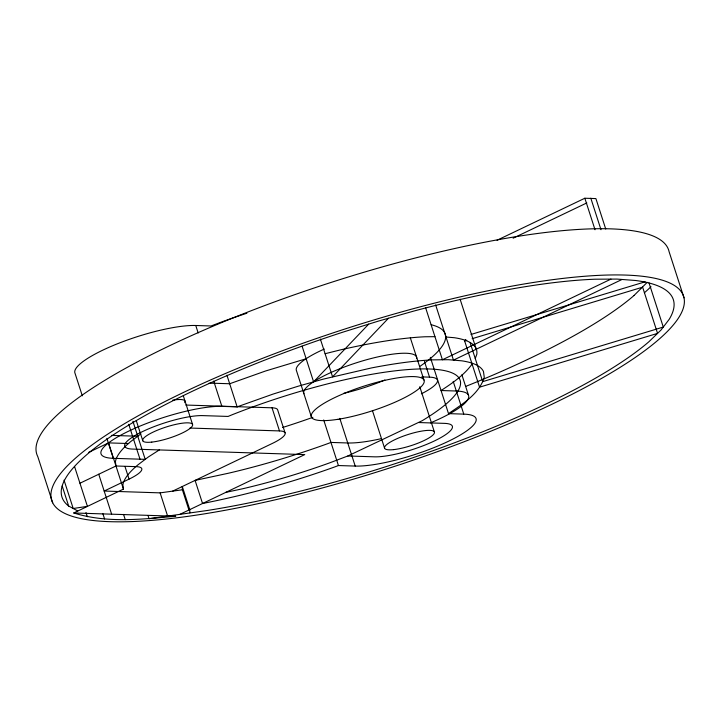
<?xml version="1.0" encoding="UTF-8"?>
<svg xmlns="http://www.w3.org/2000/svg" width="720" height="720" viewBox="0 0 720 720"><rect width="100%" height="100%" fill="white"/><g stroke="black" fill="none" stroke-linecap="round" stroke-linejoin="round"><path stroke-width="1.08" d="M475.254 358.524L476.811 354.285A201.996 44.406 -17.9 0 0 454.266 337.707L445.995 337.014M472.14 338.697L642.627 287.172L657.558 333.387L479.556 387.18L464.634 340.965L465.741 339.48M472.095 364.077C464.058 375.192 452.421 383.112 441.054 390.528L456.318 391.014A69.948 15.381 -17.9 0 1 430.497 422.865M647.217 282.339L634.068 295.443M368.685 324.126L313.605 381.861L302.076 346.149M388.44 318.249L332.568 376.821L320.355 339.012M140.886 433.863L130.446 441.765A177.048 38.925 -17.9 0 0 115.416 461.862L115.974 465.993L79.947 483.237M159.309 449.937L148.347 456.975L137.916 464.868A177.048 38.925 -17.9 0 0 122.877 484.965L123.444 489.105L73.764 512.964C106.713 523.377 141.966 519.273 175.743 516.24L73.764 512.964M430.344 357.363L448.515 413.631C462.33 404.091 478.962 394.308 484.272 377.397L483.48 371.547A201.996 44.406 -17.9 0 0 461.736 360.819L448.443 359.703L432.477 359.874A201.996 44.406 -17.9 0 0 371.403 367.956L323.28 379.134L298.197 386.208L273.006 394.101L237.141 406.863L221.877 406.368A69.948 15.381 -17.9 0 0 128.781 431.1A69.948 15.381 -17.9 0 0 113.31 458.325L145.215 459.351L132.912 421.263M225.783 492.381L242.478 488.799A177.048 38.925 -17.9 0 0 329.859 462.789L347.841 455.976L422.127 420.741A177.048 38.925 -17.9 0 0 429.084 368.973A177.048 38.925 -17.9 0 0 232.362 414.666L228.096 416.43L202.563 415.611A45.054 9.909 -17.9 0 0 142.596 431.55A45.054 9.909 -17.9 0 0 132.624 449.082L304.749 454.599L180.099 514.242M497.034 240.255L584.847 198.234L595.899 198.585L605.736 229.05M513.135 238.194L586.809 202.932M88.497 452.466L108.513 442.89L128.691 443.538M115.974 465.993L136.161 466.641A32.076 7.056 -17.9 0 1 129.06 479.124L104.166 491.04L160.128 492.867L182.394 489.789L188.838 509.742M610.965 279.108L442.413 359.766L425.619 307.773M172.638 491.139L272.394 443.403A32.076 7.056 -17.9 0 0 279.486 430.92L272.025 407.808L185.814 405.045M622.017 279.468L453.465 360.126L435.636 304.92M453.204 381.384L463.779 414.126A69.948 15.381 -17.9 0 1 448.308 441.342A69.948 15.381 -17.9 0 1 355.212 466.074L338.427 465.543L335.232 466.749C292.014 482.337 247.635 494.64 202.545 503.505L195.084 480.393L228.078 473.31A201.996 44.406 -17.9 0 0 327.771 443.637L330.957 442.431L347.742 442.971A69.948 15.381 -17.9 0 0 381.546 438.597M471.015 334.449L645.129 281.817M464.634 340.965L466.776 340.317M306.144 358.758L265.545 370.998L229.68 383.751L214.416 383.265A69.948 15.381 -17.9 0 0 208.881 383.319M325.098 353.718L340.362 349.911A201.996 44.406 -17.9 0 1 425.016 336.771L434.952 336.663M62.208 486.072L68.661 506.025A321.219 70.614 -17.9 0 1 343.764 331.875L378.747 321.003L413.586 311.13A321.219 70.614 -17.9 0 1 594.999 279.207L616.932 279.072L635.625 280.503A321.219 70.614 -17.9 0 1 669.195 319.329L661.005 330.048L648.999 341.658A321.219 70.614 -17.9 0 1 207.405 510.471L149.067 518.724L148.05 515.574M82.314 395.811L75.051 373.347A69.948 15.381 -17.9 0 1 118.035 343.539A69.948 15.381 -17.9 0 1 195.759 325.494L211.014 325.98L222.012 321.813A201.996 44.406 -17.9 0 1 246.888 313.227M421.758 376.902L429.534 377.154L424.44 361.395M448.515 413.631L463.779 414.126M418.923 422.55L444.465 423.369A45.054 9.909 -17.9 0 1 434.493 440.901A45.054 9.909 -17.9 0 1 374.526 456.831L347.841 455.976M189.918 428.049L279.486 430.92M111.402 435.393L137.745 436.239M68.661 506.025L77.751 510.966M684 297.837A332.01 72.99 -17.9 0 0 195.912 386.604A332.01 72.99 -17.9 0 0 223.047 510.669A332.01 72.99 -17.9 0 0 684 297.837L669.069 251.613A332.01 72.99 -17.9 0 0 328.032 283.419A332.01 72.99 -17.9 0 0 37.791 456.606L52.713 502.83M649.035 282.951L663.282 327.06L482.724 381.636L470.169 342.774M590.814 198.198L600.993 229.707M584.847 198.234L595.026 229.743M460.116 299.232L476.019 348.444M461.88 374.787L468.45 395.118M410.337 337.824L423.981 380.07M419.787 386.739L434.367 431.91M372.402 410.481L384.615 448.29M339.795 418.365L355.212 466.074M323.703 419.967L338.427 465.543M311.472 417.123L296.469 370.674A59.247 13.023 -17.9 0 1 324.297 349.047M285.048 432.801L277.587 409.689A32.076 7.056 -17.9 0 0 272.025 407.808M226.917 375.192L237.141 406.863M195.759 325.494L198.171 332.982M213.723 381.123L221.877 406.368M183.312 395.793L192.546 424.386M160.128 492.867L167.589 515.97M136.278 420.615L142.794 440.775M128.727 424.305L139.995 459.18M124.992 466.524L129.06 479.124M108.513 442.89L123.444 489.105M106.866 438.363L113.31 458.325M123.552 514.395L125.244 519.642M98.739 474.237L111.627 514.152M102.888 513.729L104.58 518.985M74.52 466.434L87.417 506.349L73.206 508.5L64.044 480.132M85.986 512.541L87.345 516.744M189.855 512.892L189.765 509.625L182.295 486.513L182.394 489.789M384.894 379.98A59.247 13.023 -17.9 0 1 343.719 393.354M303.939 393.786A59.247 13.023 -17.9 0 1 358.398 362.16A59.247 13.023 -17.9 0 1 416.673 358.443M172.791 400.158A26.199 5.76 -17.9 0 1 184.788 402.687M431.181 324.747A177.048 38.925 -17.9 0 1 420.093 366.255M312.876 417.312A177.048 38.925 -17.9 0 1 282.618 427.491M429.534 377.154A45.054 9.909 -17.9 0 1 421.362 393.804M650.988 286.677A332.01 72.99 -17.9 0 1 644.409 292.761M634.122 295.434A321.264 70.632 -17.9 0 1 465.921 386.325M151.794 442.098A26.199 5.76 -17.9 0 0 192.321 426.024A26.199 5.76 -17.9 0 0 158.886 429.606A26.199 5.76 -17.9 0 0 151.794 442.098M393.615 449.622A26.199 5.76 -17.9 0 0 434.151 433.548A26.199 5.76 -17.9 0 0 400.716 437.13A26.199 5.76 -17.9 0 0 393.615 449.622M337.833 419.328A59.247 13.023 -17.9 0 0 424.215 381.78A59.247 13.023 -17.9 0 0 341.136 394.686A59.247 13.023 -17.9 0 0 337.833 419.328"/></g></svg>
